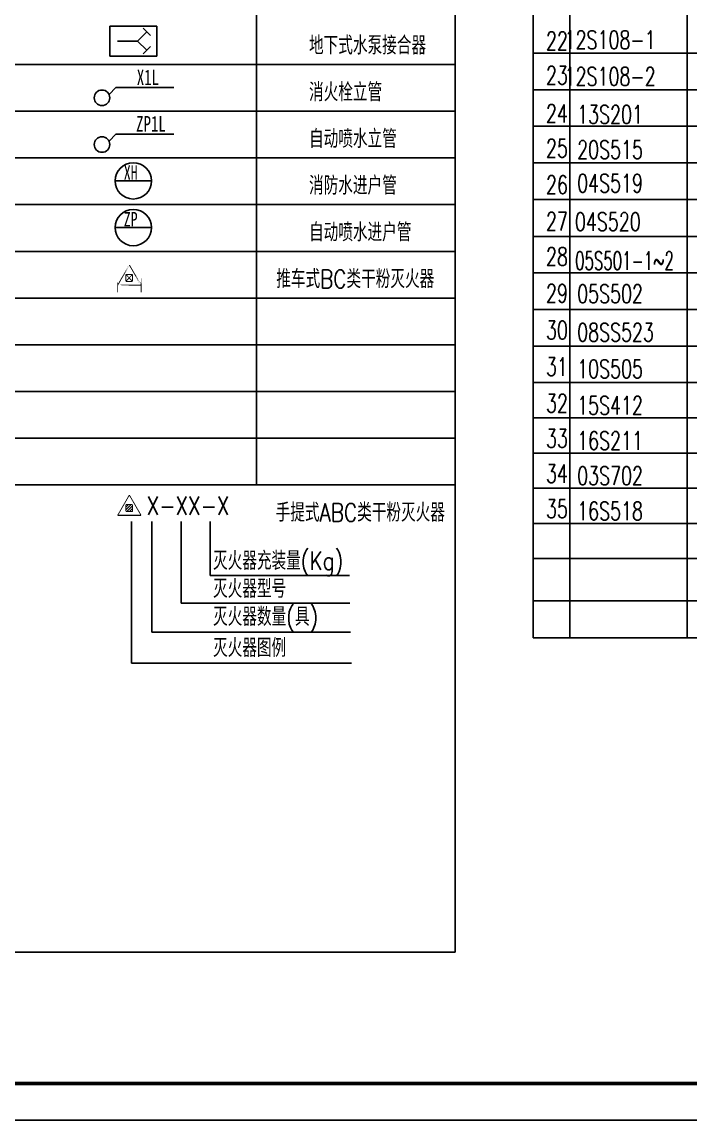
# Model space of a CAD drawing. Extents: x 27938 to 1042331, y -235042 to 1535213.
# Drawn here: x 708963 to 727231, y 1029265 to 1059302 of the extents above; entities that cross this region are included whole.
import ezdxf
from ezdxf.enums import TextEntityAlignment as Align

# ---------------------------------------------------------------- set-up
doc = ezdxf.new("R2010")
doc.units = 0
doc.header["$LTSCALE"] = 1000
doc.header["$MEASUREMENT"] = 0
doc.layers.add('0s-水标注', color=7, linetype='Continuous')
doc.layers.add('图框', color=140, linetype='Continuous')
doc.layers.add('yichutu', color=7, linetype='Continuous', true_color=0xffffff, plot=False)
doc.styles.add('HZ', font='txt', dxfattribs={"bigfont": 'hztxt'})
doc.styles.add('ST', font='', dxfattribs={"width": 0.8})
doc.styles.get('ST').set_extended_font_data('SimSun')

# ---------------------------------------------------------------- blocks, each defined once
blk = doc.blocks.new('TK')
at = {"layer": '图框'}
blk.add_lwpolyline([(465375, 548714), (549475, 548714), (549475, 489314), (465375, 489314)], close=True, dxfattribs=at)
blk.add_lwpolyline([(465375, 548714), (549475, 548714), (549475, 489314), (465375, 489314)], close=True, dxfattribs=at)
at = {"layer": '图框', "const_width": 100}
blk.add_lwpolyline([(548475, 490314), (548475, 547714), (467875, 547714), (467875, 490314)], close=True, dxfattribs=at)
blk = doc.blocks.new('yct-841-594-84100-59399.9999999999-100-1000.0')
at = {"layer": 'yichutu', "color": 7, "true_color": 0xffffff}
blk.add_lwpolyline([(0, 0), (0, 59400), (84100, 59400), (84100, 0)], close=True, dxfattribs=at)

msp = doc.modelspace()

# ---------------------------------------------------------------- hatches: boundary and pattern name
at = {"layer": '0s-水标注'}
h = msp.add_hatch(dxfattribs=at)
h.set_pattern_fill('普通砖', color=256, scale=42, style=0)
h.set_pattern_definition([(45, (671243.38, 1013787.38), (-37.123106, 37.123106), [])])
h.paths.add_polyline_path([(711804.2, 1046102.4), (711804.2, 1045911.2), (711984.9, 1045911.2), (711984.9, 1046102.4)])

# ---------------------------------------------------------------- linework, layer by layer
at = {"layer": '0s-水标注', "ltscale": 1.5}
for p, q in [((715380.5, 1046637.2), (715380.5, 1081815.2)), ((720812, 1033857.2), (720812, 1081815.2)), ((711369, 1059186.4), (712647, 1059186.4)), ((711369, 1059186.4), (711369, 1058369.9)), ((712273.2, 1059129.6), (712474, 1058928.8)), ((712647, 1059186.4), (712647, 1058369.9)), ((712122.6, 1058778.2), (712373.6, 1059029.2)), ((712122.6, 1058778.2), (712373.6, 1058527.1)), ((712273.2, 1058426.7), (712474, 1058627.5)), ((712647, 1058369.9), (711369, 1058369.9)), ((671692, 1058139.2), (720812, 1058139.2)), ((711342.9, 1057321.2), (711528.2, 1057506.6)), ((711528.2, 1057506.6), (713113.2, 1057506.6)), ((671692, 1056861.2), (720812, 1056861.2)), ((711342.9, 1056043.2), (711528.2, 1056228.6)), ((711528.2, 1056228.6), (713113.2, 1056228.6)), ((671692, 1055583.2), (720812, 1055583.2)), ((711511, 1054955.2), (712505, 1054955.2)), ((671692, 1054305.2), (720812, 1054305.2)), ((711511, 1053677.2), (712505, 1053677.2)), ((671692, 1053027.2), (720812, 1053027.2)), ((671692, 1051749.2), (720812, 1051749.2)), ((671692, 1050471.2), (720812, 1050471.2)), ((671692, 1049193.2), (720812, 1049193.2)), ((671692, 1047915.2), (720812, 1047915.2)), ((671692, 1046637.2), (720812, 1046637.2)), ((671692, 1046637.2), (720812, 1046637.2)), ((711959.4, 1045637.7), (711959.4, 1041762.9)), ((712518.2, 1045637.7), (712518.2, 1042612.3)), ((713319.7, 1045637.7), (713319.7, 1043399.4)), ((714110.9, 1045637.7), (714110.9, 1044159.2)), ((714110.9, 1044159.2), (717915.7, 1044159.2)), ((713319.7, 1043399.4), (717929.9, 1043399.4)), ((712518.2, 1042612.3), (717944.1, 1042612.3)), ((711959.4, 1041762.9), (717972.5, 1041762.9)), ((671692, 1033857.2), (720812, 1033857.2))]:
    msp.add_line(p, q, dxfattribs=at)
at = {"layer": '0s-水标注'}
for p, q in [((722940.1, 1081815.2), (722940.1, 1042459.2)), ((723940.1, 1042459.2), (723940.1, 1081815.2)), ((727150.1, 1042459.2), (727150.1, 1081815.2)), ((740440.1, 1058449.2), (722940.1, 1058449.2)), ((740440.1, 1057449.2), (722940.1, 1057449.2)), ((740440.1, 1056449.2), (722940.1, 1056449.2)), ((740440.1, 1055449.2), (722940.1, 1055449.2)), ((740440.1, 1054442.2), (722940.1, 1054442.2)), ((740440.1, 1053435.2), (722940.1, 1053435.2)), ((740440.1, 1052442.2), (722940.1, 1052442.2)), ((740440.1, 1051435.2), (722940.1, 1051435.2)), ((740440.1, 1050435.2), (722940.1, 1050435.2)), ((740440.1, 1049435.2), (722940.1, 1049435.2)), ((740440.1, 1048473.2), (722940.1, 1048473.2)), ((740440.1, 1048473.2), (722940.1, 1048473.2)), ((740440.1, 1047511.3), (722940.1, 1047511.3)), ((740440.1, 1047511.3), (722940.1, 1047511.3)), ((740440.1, 1046549.3), (722940.1, 1046549.3)), ((740440.1, 1046549.3), (722940.1, 1046549.3)), ((740440.1, 1045587.4), (722940.1, 1045587.4)), ((740440.1, 1045587.4), (722940.1, 1045587.4)), ((740440.1, 1044625.5), (722940.1, 1044625.5)), ((740440.1, 1044625.5), (722940.1, 1044625.5)), ((740440.1, 1043466.2), (722940.1, 1043466.2)), ((740440.1, 1042459.2), (722940.1, 1042459.2))]:
    msp.add_line(p, q, dxfattribs=at)
at = {"layer": '0s-水标注', "ltscale": 1.5, "const_width": 50}
msp.add_lwpolyline([(711568.2, 1058778.2), (712122.6, 1058778.2)], dxfattribs=at)
at = {"layer": '0s-水标注', "const_width": 25}
for points in [[(711899.6, 1052654.8), (711580.1, 1052101.5)], [(712219.1, 1052101.5), (711899.6, 1052654.8)], [(711580.1, 1052294.1), (711580.1, 1051908.8)], [(712219.1, 1052294.1), (712219.1, 1051908.8)], [(711580.1, 1052101.5), (712219.1, 1052101.5)]]:
    msp.add_lwpolyline(points, close=True, dxfattribs=at)
at = {"layer": '0s-水标注'}
for points, const_width in [([(711804.2, 1052205.2), (711804.2, 1052396.4)], 24), ([(711804.2, 1052396.4), (711984.9, 1052396.4)], 24), ([(711804.2, 1052396.4), (711984.9, 1052205.2)], 24), ([(711984.9, 1052396.4), (711804.2, 1052205.2)], 24), ([(711984.9, 1052205.2), (711804.2, 1052205.2)], 24), ([(711984.9, 1052396.4), (711984.9, 1052205.2)], 24), ([(711899.6, 1046360.9), (711580.1, 1045807.5)], 24), ([(712219.1, 1045807.5), (711899.6, 1046360.9)], 24), ([(711804.2, 1046102.4), (711984.9, 1046102.4)], 24), ([(711804.2, 1045911.2), (711804.2, 1046102.4)], 24), ([(711984.9, 1045911.2), (711804.2, 1045911.2)], 24), ([(711984.9, 1046102.4), (711984.9, 1045911.2)], 24), ([(711580.1, 1045807.5), (712219.1, 1045807.5)], 36)]:
    msp.add_lwpolyline(points, dxfattribs=dict(at, const_width=const_width))
at = {"layer": '0s-水标注', "ltscale": 1.5}
for centre, radius in [((711151.7, 1057227.2), 213), ((711151.7, 1055949.2), 213), ((712008, 1054955.2), 497), ((712008, 1053677.2), 497)]:
    msp.add_circle(centre, radius, dxfattribs=at)

# ---------------------------------------------------------------- block references
msp.add_blockref('TK', (202139.1, 539951.7))
at = {"layer": 'yichutu'}
msp.add_blockref('yct-841-594-84100-59399.9999999999-100-1000.0', (667514.1, 1029265.3), dxfattribs=at)

# ---------------------------------------------------------------- texts
at = {"layer": '0s-水标注', "style": 'HZ', "width": 0.8}
for s, p in [('地下式水泵接合器', (716812.5, 1058411.2)), ('消火栓立管', (716812.5, 1057131)), ('自动喷水立管', (716812.5, 1055855.2)), ('消防水进户管', (716812.5, 1054577.2)), ('自动喷水进户管', (716812.5, 1053299.2)), ('推车式BC类干粉灭火器', (715916.8, 1052021.2)), ('X-XX-X', (712373.3, 1045818.9)), ('手提式ABC类干粉灭火器', (715899.9, 1045633.4)), ('灭火器充装量(Kg)', (714188, 1044314.2)), ('灭火器型号', (714188, 1043548.2)), ('灭火器数量(具)', (714188, 1042782.1)), ('灭火器图例', (714188, 1041931))]:
    msp.add_text(s, height=500, rotation=0, dxfattribs=at).set_placement(p)
at = {"layer": '0s-水标注', "style": 'HZ', "width": 0.7}
for s, p in [('22', (723292.3, 1058534.6)), ('23', (723292.3, 1057591.4)), ('24', (723292.3, 1056548.6)), ('13S201', (724144.4, 1056521.6)), ('25', (723292.3, 1055598.4)), ('26', (723292.3, 1054598.4)), ('04S519', (724144.4, 1054640.2)), ('27', (723292.3, 1053598.4)), ('04S520', (724083.8, 1053587.4)), ('28', (723292.3, 1052636.5)), ('29', (723292.3, 1051629.5)), ('05S502', (724144.4, 1051616.2)), ('30', (723292.3, 1050622.5)), ('08SS523', (724144.4, 1050562.2)), ('31', (723292.3, 1049622.5)), ('10S505', (724144.4, 1049562.2)), ('32', (723292.3, 1048622.5)), ('15S412', (724144.4, 1048562.2)), ('33', (723292.3, 1047660.5)), ('16S211', (724144.4, 1047600.2)), ('34', (723292.3, 1046698.6)), ('03S702', (724144.4, 1046638.3)), ('35', (723292.3, 1045736.7)), ('16S518', (724144.4, 1045676.3))]:
    msp.add_text(s, height=500, dxfattribs=at).set_placement(p)
at = {"layer": '0s-水标注', "style": 'HZ'}
for s, width, p in [('12S108-1', 0.7, (725046.3, 1058812.2)), ('12S108-2', 0.7, (725046.3, 1057812.2)), ('05S501-1~2', 0.6, (725438.9, 1052771.2))]:
    msp.add_text(s, height=500, dxfattribs=dict(at, width=width)).set_placement(p, align=Align.MIDDLE)
at = {"layer": '0s-水标注', "ltscale": 1.5, "style": 'ST', "width": 0.7}
for s, height, p in [('X1L', 426, (712102.8, 1057573.7)), ('ZP1L', 426, (712083.9, 1056304.8)), ('XH', 397.6, (711746.7, 1054985.1)), ('ZP', 397.6, (711746.7, 1053707.1))]:
    msp.add_text(s, height=height, dxfattribs=at).set_placement(p)
at = {"layer": '0s-水标注', "color": 1, "style": 'HZ', "width": 0.7}
msp.add_text('20S515', height=500, dxfattribs=at).set_placement((724144.4, 1055559.6))

doc.saveas('drawing.dxf')
